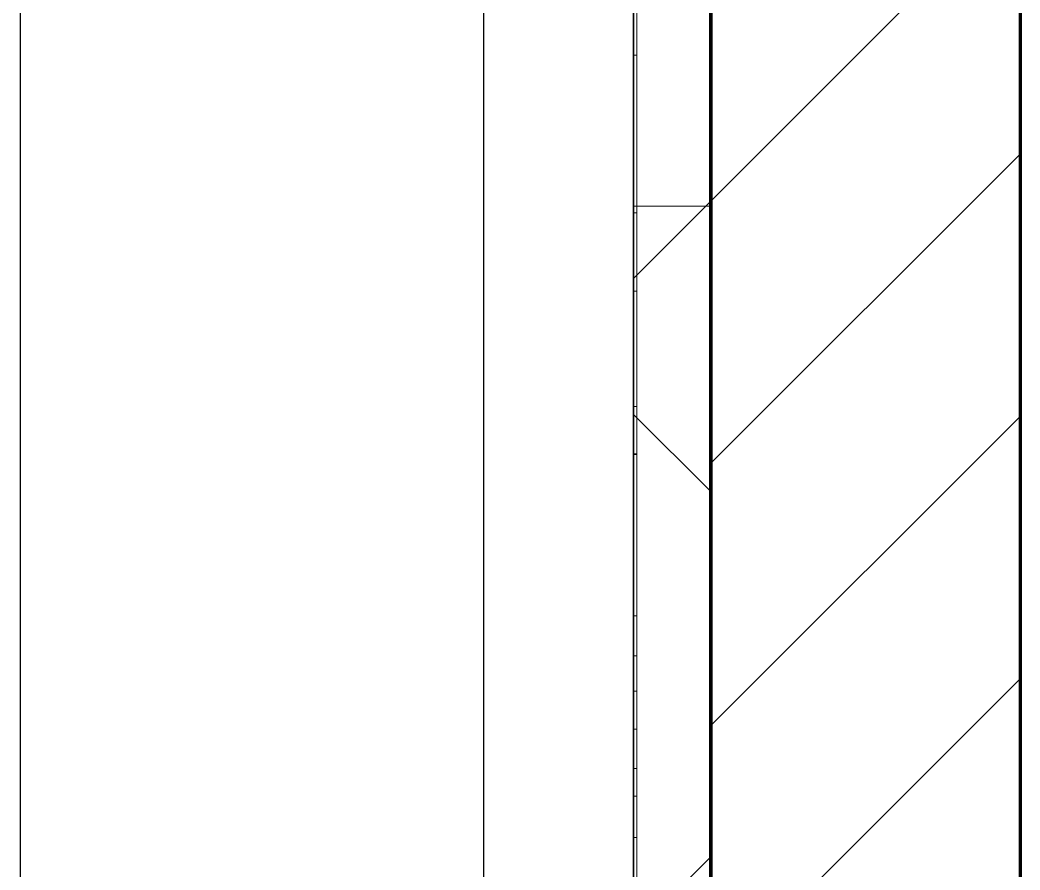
# Model space of a CAD drawing. Header units: millimetres. Extents: x -920231 to -841213, y -17301 to 22361.
# Drawn here: x -851214 to -850567, y 722 to 1272 of the extents above; entities that cross this region are included whole.
import ezdxf
from ezdxf.xclip import XClip

# ---------------------------------------------------------------- set-up
doc = ezdxf.new("R2010")
doc.units = ezdxf.units.MM
doc.header["$XCLIPFRAME"] = 0
doc.layers.add('000 - WIPEOUT', color=250, linetype='Continuous')
doc.layers.add('A11_ALU.SOLID SHEET', color=2, linetype='Continuous')
for name, color, linetype, lineweight in [('A-GLAZ-CURT', 2, 'Continuous', 9), ('A-WALL', 5, 'Continuous', 35), ('A-WALL-FNSH', 2, 'Continuous', 35), ('A-WALL-PATT', 1, 'Continuous', 35)]:
    doc.layers.add(name, color=color, linetype=linetype, lineweight=lineweight)

# ---------------------------------------------------------------- blocks, each defined once
blk = doc.blocks.new('PPLS-PP19_Custom Tile Pattern - Custom Tile Pattern-V72-4230-01 ENLARGED MULTI-PURPOSE LEVEL - REFLECTED CEILING PLAN - SHEET 1')
at = {"layer": 'A-GLAZ-CURT'}
for p, q in [((-108.4, 0), (-81.66, 0)), ((-108.4, -2), (-108.4, 0)), ((-81.66, 0), (-81.66, -2)), ((-63.81, 0), (-38.36, 0)), ((-63.81, -2), (-63.81, 0)), ((-38.36, 0), (-38.36, -2)), ((-13.88, 0), (9.01, 0)), ((-13.88, -2), (-13.88, 0)), ((9.01, 0), (9.01, -2)), ((34.85, 0), (139.22, 0)), ((34.85, -2), (34.85, 0)), ((139.22, 0), (139.22, -2)), ((139.77, 0), (139.77, -2)), ((170.29, 0), (245.04, 0)), ((170.29, -2), (170.29, 0)), ((195.99, 0), (213.31, 0)), ((213.31, 0), (195.99, 0)), ((230.06, 0), (300, 0)), ((245.04, 0), (245.04, -2)), ((295.8, 0), (300, 0)), ((295.8, -2), (295.8, 0)), ((300, 0), (300, -2)), ((-300, -2), (300, -2)), ((-81.66, -2), (-108.4, -2)), ((-38.36, -2), (-63.81, -2)), ((9.01, -2), (-13.88, -2)), ((139.22, -2), (34.85, -2)), ((245.04, -2), (170.29, -2)), ((300, -2), (295.8, -2)), ((300, -2), (300, -50)), ((300, -50), (-300, -50))]:
    blk.add_line(p, q, dxfattribs=at)
for points, knots in [([(-223.63, 0), (-219.39, 0), (-206.17, 0), (-188.58, 0), (-169.02, 0), (-152.12, 0), (-136.84, 0), (-127.33, 0), (-124.19, 0), (-123.43, 0), (-123.28, 0)], [-5463.295695, -5463.295695, -5463.295695, -5463.295695, -5161.076232, -4739.070012, -4465.409639, -4149.119819, -3839.893365, -3647.167523, -3488.92562, -3439.852845, -3439.852845, -3439.852845, -3439.852845]), ([(-108.4, 0), (-116.54, 0), (-136.16, 0), (-158.67, 0), (-171.89, 0)], [-17961.803277, -17961.803277, -17961.803277, -17961.803277, -17136.203329, -16133.817777, -16133.817777, -16133.817777, -16133.817777]), ([(-118.78, 0), (-121.86, 0), (-126.28, 0), (-136.96, 0), (-147.46, 0), (-150.03, 0), (-150.57, 0)], [-5938.474035, -5938.474035, -5938.474035, -5938.474035, -5700.061948, -5508.838257, -5298.784692, -5196.16478, -5196.16478, -5196.16478, -5196.16478]), ([(-150.34, 0), (-150.07, 0), (-147.75, 0), (-142.6, 0), (-127.26, 0), (-107.3, 0), (-90.42, 0), (-75.26, 0), (-68.41, 0), (-65.12, 0), (-63.63, 0)], [-4948.728362, -4948.728362, -4948.728362, -4948.728362, -4883.323924, -4440.880425, -4054.690705, -3793.097032, -3402.597032, -3144.956779, -3050.982048, -2969.237017, -2969.237017, -2969.237017, -2969.237017]), ([(-26.75, 0), (-27.82, 0), (-36.18, 0), (-53.55, 0), (-78.2, 0), (-110.94, 0), (-130.52, 0), (-147.74, 0), (-149.07, 0)], [-8718.362214, -8718.362214, -8718.362214, -8718.362214, -8532.293389, -8073.216054, -7508.296369, -7004.680444, -6449.282163, -6277.220794, -6277.220794, -6277.220794, -6277.220794]), ([(-148.23, 0), (-146.94, 0), (-140.15, 0), (-137.28, 0), (-133.93, 0), (-128.78, 0), (-126.5, 0)], [-6162.058746, -6162.058746, -6162.058746, -6162.058746, -6017.569127, -5560.701257, -5364.112219, -5231.017328, -5231.017328, -5231.017328, -5231.017328]), ([(-89.75, 0), (-93.82, 0), (-105.51, 0), (-122.65, 0), (-139.03, 0), (-146.11, 0), (-146.95, 0)], [-1611.312725, -1611.312725, -1611.312725, -1611.312725, -1374.161226, -945.742622, -741.901385, -489.130243, -489.130243, -489.130243, -489.130243]), ([(-146.69, 0), (-146.59, 0), (-145.49, 0), (-135.69, 0), (-128.29, 0), (-125.15, 0)], [-420.34245, -420.34245, -420.34245, -420.34245, -406.956646, -290.263673, 0, 0, 0, 0]), ([(-134.24, 0), (-133.42, 0), (-130.43, 0), (-117.33, 0), (-95.54, 0), (-84.96, 0), (-81.66, 0)], [-7671.276312, -7671.276312, -7671.276312, -7671.276312, -7293.749979, -6839.55839, -6236.997189, -5931.848349, -5931.848349, -5931.848349, -5931.848349]), ([(-127.41, 0), (-131.63, 0), (-133.13, 0), (-134.06, 0), (-134.11, 0)], [-8540.990293, -8540.990293, -8540.990293, -8540.990293, -8266.114998, -8251.085632, -8251.085632, -8251.085632, -8251.085632]), ([(-120.13, 0), (-120.14, 0), (-120.24, 0), (-121.3, 0), (-129.25, 0), (-133.82, 0)], [-2933.992132, -2933.992132, -2933.992132, -2933.992132, -2920.575025, -2840.280255, -2731.647847, -2731.647847, -2731.647847, -2731.647847]), ([(-113.44, 0), (-113.46, 0), (-114.06, 0), (-119.73, 0), (-125.43, 0), (-127.03, 0), (-127.41, 0)], [-323.250712, -323.250712, -323.250712, -323.250712, -282.672656, -98.539552, -24.539552, 0, 0, 0, 0]), ([(-126.5, 0), (-122.44, 0), (-108.71, 0), (-86.68, 0), (-63.44, 0), (-54.4, 0), (-48.53, 0), (-30.79, 0), (-18.03, 0), (8.61, 0), (15.02, 0), (22.91, 0), (31, 0), (39.04, 0), (51.19, 0), (58.74, 0), (61.34, 0), (61.45, 0)], [-5231.017328, -5231.017328, -5231.017328, -5231.017328, -4994.692869, -4542.524482, -4008.285538, -3689.699207, -3546.54457, -3315.260113, -2864.387349, -2439.246196, -2084.094819, -1956.422387, -1818.904206, -1645.594513, -1443.202566, -1228.752106, -1120.932285, -1120.932285, -1120.932285, -1120.932285]), ([(-125.15, 0), (-124.93, 0), (-121.96, 0), (-113.01, 0), (-98.9, 0), (-85.29, 0), (-71.67, 0), (-65.93, 0), (-65.07, 0)], [-3362.7396, -3362.7396, -3362.7396, -3362.7396, -3342.215224, -3074.362186, -2902.289527, -2605.247022, -2322.099534, -2241.8264, -2241.8264, -2241.8264, -2241.8264]), ([(-122.08, 0), (-122.01, 0), (-121.69, 0), (-121.2, 0), (-120.88, 0)], [-3136.336417, -3136.336417, -3136.336417, -3136.336417, -3110.304437, -3035.164275, -3035.164275, -3035.164275, -3035.164275]), ([(-36.33, 0), (-36.43, 0), (-37.27, 0), (-45.02, 0), (-46.13, 0), (-60.59, 0), (-81.23, 0), (-99.51, 0), (-114.02, 0), (-117.28, 0), (-118.78, 0)], [-1855.773136, -1855.773136, -1855.773136, -1855.773136, -1810.870157, -1672.078046, -1405.135169, -1060.00838, -740.068933, -229.489605, -116.330425, 0, 0, 0, 0]), ([(-117.69, 0), (-117.06, 0), (-114.75, 0), (-113.43, 0), (-113.43, 0)], [-808.126779, -808.126779, -808.126779, -808.126779, -394.672656, -330.797262, -330.797262, -330.797262, -330.797262]), ([(-63.81, 0), (-70.01, 0), (-86.35, 0), (-107.8, 0), (-116.79, 0), (-117.66, 0)], [-2747.631049, -2747.631049, -2747.631049, -2747.631049, -2193.204658, -1433.981041, -969.752135, -969.752135, -969.752135, -969.752135]), ([(-115.82, 0), (-114.96, 0), (-110.41, 0), (-99.64, 0), (-92.02, 0), (-90.05, 0)], [-5724.064692, -5724.064692, -5724.064692, -5724.064692, -5430.283136, -5103.229623, -4993.333029, -4993.333029, -4993.333029, -4993.333029]), ([(-6.18, 0), (-6.85, 0), (-14.63, 0), (-25.64, 0), (-40, 0), (-56.24, 0), (-75.59, 0), (-94, 0), (-112.01, 0), (-114.94, 0), (-115.63, 0)], [-2554.830282, -2554.830282, -2554.830282, -2554.830282, -2518.50168, -2125.455881, -1792.521578, -1466.981642, -1208.454564, -789.402658, -501.969187, -243.577221, -243.577221, -243.577221, -243.577221]), ([(-89.24, 0), (-86.01, 0), (-68.95, 0), (-42.53, 0), (-17.63, 0), (-8.1, 0), (-7.09, 0)], [-4978.203918, -4978.203918, -4978.203918, -4978.203918, -4799.173296, -4065.652676, -3589.737505, -3531.869704, -3531.869704, -3531.869704, -3531.869704]), ([(-63.96, 0), (-64.13, 0), (-72.5, 0), (-80.63, 0), (-86.16, 0)], [-2171.769325, -2171.769325, -2171.769325, -2171.769325, -2007.031671, -1681.3698, -1681.3698, -1681.3698, -1681.3698]), ([(-29.03, 0), (-33.97, 0), (-43.74, 0), (-56.37, 0), (-71.66, 0), (-77.83, 0), (-82.66, 0), (-83.28, 0), (-83.28, 0)], [-2680.714891, -2680.714891, -2680.714891, -2680.714891, -2413.671296, -2161.752162, -2006.592567, -1646.621388, -1424.436217, -1393.971743, -1393.971743, -1393.971743, -1393.971743]), ([(-83.28, 0), (-83.28, 0), (-82.91, 0), (-76.14, 0), (-62.97, 0), (-48.14, 0), (-36.49, 0), (-33.57, 0), (-29.94, 0), (-28.57, 0)], [-1393.4169, -1393.4169, -1393.4169, -1393.4169, -1353.722004, -1274.333717, -1073.56893, -651.549973, -296.515819, -83.513472, 0, 0, 0, 0]), ([(-6.18, 0), (-7.88, 0), (-23.93, 0), (-47.42, 0), (-65.35, 0), (-66.28, 0), (-66.31, 0)], [-3835.76482, -3835.76482, -3835.76482, -3835.76482, -3745.412743, -2981.410125, -2542.574734, -2526.906796, -2526.906796, -2526.906796, -2526.906796]), ([(-65.47, 0), (-65.27, 0), (-62.78, 0), (-55.26, 0), (-43.47, 0), (-38.36, 0)], [-2362.748727, -2362.748727, -2362.748727, -2362.748727, -2315.303971, -1809.437387, -1213.642243, -1213.642243, -1213.642243, -1213.642243]), ([(-63.63, 0), (-61.49, 0), (-57.39, 0), (-54.49, 0), (-45.2, 0), (-40.79, 0), (-40.46, 0), (-40.44, 0)], [-2969.237017, -2969.237017, -2969.237017, -2969.237017, -2851.217951, -2734.127174, -2474.780881, -2410.990208, -2350.645972, -2350.645972, -2350.645972, -2350.645972]), ([(-51.83, 0), (-51.83, 0), (-51.78, 0), (-47.4, 0), (-46.01, 0), (-40.22, 0), (-36.78, 0)], [-632.814994, -632.814994, -632.814994, -632.814994, -627.965721, -508.377888, -260.442412, 0, 0, 0, 0]), ([(-6.76, 0), (-11.8, 0), (-21.68, 0), (-32.81, 0), (-44.85, 0), (-51.43, 0), (-51.79, 0)], [-1547.786114, -1547.786114, -1547.786114, -1547.786114, -1290.787923, -1039.307308, -819.71621, -644.910881, -644.910881, -644.910881, -644.910881]), ([(-36.78, 0), (-32.43, 0), (-22.47, 0), (-11.64, 0), (-6.18, 0)], [-6191.144455, -6191.144455, -6191.144455, -6191.144455, -5862.463379, -5549.928626, -5549.928626, -5549.928626, -5549.928626]), ([(-36.29, 0), (-36.29, 0), (-34.66, 0), (-28.88, 0), (-26.95, 0), (-26.54, 0)], [-9150.272121, -9150.272121, -9150.272121, -9150.272121, -9057.163041, -8919.836787, -8834.607043, -8834.607043, -8834.607043, -8834.607043]), ([(30.82, 0), (29.27, 0), (20.14, 0), (3.54, 0), (-16.58, 0), (-34.76, 0), (-36.04, 0)], [-10462.034656, -10462.034656, -10462.034656, -10462.034656, -10363.088938, -9884.23066, -9424.652049, -9182.880979, -9182.880979, -9182.880979, -9182.880979]), ([(-33.34, 0), (-33.34, 0), (-32.93, 0), (-31.16, 0), (-30.52, 0)], [-2415.024266, -2415.024266, -2415.024266, -2415.024266, -2357.633367, -2323.618664, -2323.618664, -2323.618664, -2323.618664]), ([(-7.08, 0), (-10.92, 0), (-20.29, 0), (-30.57, 0), (-31.82, 0), (-32, 0)], [-3194.975664, -3194.975664, -3194.975664, -3194.975664, -2994.501669, -2698.150104, -2614.070998, -2614.070998, -2614.070998, -2614.070998]), ([(-30.61, 0), (-29.53, 0), (-23.35, 0), (-15.75, 0), (-15.19, 0)], [-54150.414002, -54150.414002, -54150.414002, -54150.414002, -53749.15266, -53717.791567, -53717.791567, -53717.791567, -53717.791567]), ([(-13.88, 0), (-15.14, 0), (-18.44, 0), (-26.26, 0), (-29.97, 0), (-30.54, 0)], [-55123.81448, -55123.81448, -55123.81448, -55123.81448, -54789.006179, -54461.685999, -54258.56961, -54258.56961, -54258.56961, -54258.56961]), ([(-30.52, 0), (-27.11, 0), (-17.83, 0), (5.99, 0), (22.06, 0), (37.44, 0), (45.92, 0), (57.76, 0), (64.47, 0), (72.74, 0), (75.22, 0), (76.03, 0), (76.21, 0)], [-2323.618664, -2323.618664, -2323.618664, -2323.618664, -2142.497158, -1716.209403, -1206.526904, -1089.329421, -901.315459, -753.071572, -495.328968, -421.953223, -334.951786, -290.452333, -290.452333, -290.452333, -290.452333]), ([(8.33, 0), (8.19, 0), (7.18, 0), (0.32, 0), (-13.89, 0), (-24.92, 0), (-29.03, 0)], [-3574.286521, -3574.286521, -3574.286521, -3574.286521, -3526.962355, -3285.499107, -2903.012179, -2680.714891, -2680.714891, -2680.714891, -2680.714891]), ([(-28.57, 0), (-26.93, 0), (-20.29, 0), (-14.19, 0), (-8.7, 0), (-7.07, 0)], [-5361.429781, -5361.429781, -5361.429781, -5361.429781, -5261.36855, -5050.479954, -4964.286834, -4964.286834, -4964.286834, -4964.286834]), ([(-15.19, 0), (-13.07, 0), (5.47, 0), (25.05, 0), (35.27, 0)], [-461.142613, -461.142613, -461.142613, -461.142613, -429.606584, -397.179196, -397.179196, -397.179196, -397.179196]), ([(-6.19, 0), (-3.07, 0), (3.94, 0), (13.15, 0), (21.24, 0), (24.62, 0), (24.72, 0), (24.72, 0)], [-4948.85532, -4948.85532, -4948.85532, -4948.85532, -4785.90057, -4596.498881, -4445.288762, -4384.376941, -4376.041937, -4376.041937, -4376.041937, -4376.041937]), ([(35.35, 0), (32.14, 0), (22.1, 0), (6.97, 0), (-3.83, 0), (-6.18, 0)], [-3966.67121, -3966.67121, -3966.67121, -3966.67121, -3766.694881, -3333.063701, -3210.580849, -3210.580849, -3210.580849, -3210.580849]), ([(35.35, 0), (35.24, 0), (31.25, 0), (24.07, 0), (12.82, 0), (2.24, 0), (-5, 0), (-6.17, 0)], [-2319.265425, -2319.265425, -2319.265425, -2319.265425, -2313.748533, -2106.613311, -1925.670641, -1617.263037, -1557.654555, -1557.654555, -1557.654555, -1557.654555]), ([(-6.14, 0), (-2.17, 0), (4.98, 0), (9.64, 0), (10.14, 0), (10.18, 0)], [-3513.679859, -3513.679859, -3513.679859, -3513.679859, -3285.047089, -3066.359526, -3044.715262, -3044.715262, -3044.715262, -3044.715262]), ([(9.32, 0), (9.08, 0), (7.65, 0), (3.06, 0), (-3.05, 0), (-6.03, 0)], [-2922.926651, -2922.926651, -2922.926651, -2922.926651, -2882.788014, -2720.818881, -2557.56082, -2557.56082, -2557.56082, -2557.56082]), ([(-5.98, 0), (-2.39, 0), (15.01, 0), (43.36, 0), (70.92, 0), (82.12, 0), (83.66, 0)], [-5546.233574, -5546.233574, -5546.233574, -5546.233574, -5340.621928, -4573.028122, -4094.177415, -3869.465285, -3869.465285, -3869.465285, -3869.465285]), ([(31.18, 0), (25.97, 0), (13.75, 0), (1.27, 0), (-5.93, 0)], [-4496.803627, -4496.803627, -4496.803627, -4496.803627, -4222.080604, -3840.17135, -3840.17135, -3840.17135, -3840.17135]), ([(35.34, 0), (28.97, 0), (18.41, 0), (11.55, 0), (9.01, 0)], [-306.736247, -306.736247, -306.736247, -306.736247, -285.83788, -269.307637, -269.307637, -269.307637, -269.307637]), ([(24.69, 0), (24.54, 0), (20.99, 0), (15.48, 0), (10.8, 0), (9.63, 0)], [-4368.572414, -4368.572414, -4368.572414, -4368.572414, -4306.476363, -4080.000647, -3772.857994, -3772.857994, -3772.857994, -3772.857994]), ([(18.16, 0), (19.15, 0), (24.25, 0), (25.66, 0), (26.12, 0)], [-5700.113719, -5700.113719, -5700.113719, -5700.113719, -5554.232259, -5302.431367, -5302.431367, -5302.431367, -5302.431367]), ([(114.39, 0), (114.2, 0), (112.08, 0), (105.42, 0), (92.38, 0), (85.59, 0), (74.4, 0), (62.26, 0), (51.85, 0), (43.81, 0), (29.53, 0), (20.67, 0), (18.85, 0), (18.16, 0)], [-8148.58938, -8148.58938, -8148.58938, -8148.58938, -8105.191388, -7723.759874, -7531.75727, -7135.649961, -6924.452779, -6738.82075, -6548.303034, -6314.283804, -6135.05769, -5972.647715, -5832.674503, -5832.674503, -5832.674503, -5832.674503]), ([(27.44, 0), (27.9, 0), (29.54, 0), (38.07, 0), (53.39, 0), (71.67, 0), (84.83, 0), (86.01, 0), (92.51, 0), (94.33, 0)], [-5037.309798, -5037.309798, -5037.309798, -5037.309798, -4887.603822, -4705.298446, -4353.683244, -3960.84581, -3759.045785, -3336.541051, -2783.776468, -2783.776468, -2783.776468, -2783.776468]), ([(53.18, 0), (53.06, 0), (52.22, 0), (44.99, 0), (36.46, 0), (30.82, 0)], [-622.740158, -622.740158, -622.740158, -622.740158, -566.066452, -360.610861, 0, 0, 0, 0]), ([(136.44, 0), (121.66, 0), (86.93, 0), (51.16, 0), (31.18, 0)], [-106.750556, -106.750556, -106.750556, -106.750556, -59.610984, 0, 0, 0, 0]), ([(35.32, 0), (38.74, 0), (49.32, 0), (71.92, 0), (100.57, 0), (116.36, 0), (128.82, 0), (129.02, 0), (129.02, 0)], [-132.897512, -132.897512, -132.897512, -132.897512, -118.513713, -97.899267, -63.759246, -39.050993, -35.895543, -35.445596, -35.445596, -35.445596, -35.445596]), ([(35.35, 0), (37.51, 0), (51.01, 0), (65.03, 0), (76.75, 0)], [-397.095223, -397.095223, -397.095223, -397.095223, -390.253598, -354.536918, -354.536918, -354.536918, -354.536918]), ([(76.63, 0), (74.8, 0), (67.65, 0), (53.66, 0), (41.36, 0), (35.48, 0)], [-3095.572228, -3095.572228, -3095.572228, -3095.572228, -2950.589685, -2634.532728, -2321.679171, -2321.679171, -2321.679171, -2321.679171]), ([(70.61, 0), (66.16, 0), (55.8, 0), (43.34, 0), (37.56, 0), (35.49, 0)], [-4647.237329, -4647.237329, -4647.237329, -4647.237329, -4326.416877, -4098.545751, -3969.515219, -3969.515219, -3969.515219, -3969.515219]), ([(76.29, 0), (73.88, 0), (66.87, 0), (57.82, 0), (46.51, 0), (41.18, 0), (36.02, 0), (35.54, 0), (35.54, 0)], [-366.257734, -366.257734, -366.257734, -366.257734, -357.622665, -341.267687, -334.000314, -326.15566, -319.318397, -317.489778, -317.489778, -317.489778, -317.489778]), ([(103.09, 0), (101.08, 0), (86.31, 0), (63.34, 0), (42.89, 0), (35.87, 0), (35.77, 0)], [-375.435014, -375.435014, -375.435014, -375.435014, -369.147452, -330.153101, -307.516438, -307.210272, -307.210272, -307.210272, -307.210272]), ([(36.29, 0), (37.77, 0), (48.82, 0), (64.79, 0), (95.91, 0), (124.45, 0), (132.42, 0), (134.6, 0)], [-314.598523, -314.598523, -314.598523, -314.598523, -305.899624, -287.17622, -249.500363, -194.761443, -152.241002, -152.241002, -152.241002, -152.241002]), ([(61.47, 0), (61.47, 0), (61.21, 0), (54.61, 0), (53.71, 0), (53.56, 0)], [-1113.311073, -1113.311073, -1113.311073, -1113.311073, -1096.402191, -891.204116, -747.28819, -747.28819, -747.28819, -747.28819]), ([(76.22, 0), (75.58, 0), (73.64, 0), (71.05, 0), (70.61, 0)], [-193.634889, -193.634889, -193.634889, -193.634889, -31.537676, 0, 0, 0, 0]), ([(76.87, 0), (79.53, 0), (100.19, 0), (120.63, 0), (138.28, 0), (138.53, 0)], [-354.413409, -354.413409, -354.413409, -354.413409, -346.313304, -291.370682, -290.5735, -290.5735, -290.5735, -290.5735]), ([(168.37, 0), (167.68, 0), (162.47, 0), (147.02, 0), (111.78, 0), (86.63, 0), (76.88, 0)], [-543.375029, -543.375029, -543.375029, -543.375029, -530.793311, -458.593899, -401.860199, -366.951912, -366.951912, -366.951912, -366.951912]), ([(94.4, 0), (94.4, 0), (94.64, 0), (99.11, 0), (108.97, 0), (120.79, 0), (139.94, 0), (163.31, 0), (185.23, 0), (193.62, 0), (194.69, 0), (194.79, 0)], [-2348.345796, -2348.345796, -2348.345796, -2348.345796, -2310.419338, -2233.599744, -2052.234781, -1843.028543, -1530.39897, -1095.004608, -529.74427, -295.064701, -265.121568, -265.121568, -265.121568, -265.121568]), ([(129.02, 0), (129, 0), (124.41, 0), (122.35, 0), (114.96, 0), (108.04, 0), (103.09, 0)], [-35.354907, -35.354907, -35.354907, -35.354907, -31.430235, -22.807238, -15.488593, 0, 0, 0, 0]), ([(157.9, 0), (156.77, 0), (151.67, 0), (143.29, 0), (134.04, 0), (126.24, 0), (118.6, 0), (114.23, 0), (111.98, 0), (105.66, 0), (105.23, 0), (105.23, 0)], [-10292.955006, -10292.955006, -10292.955006, -10292.955006, -10098.273015, -9847.788484, -9677.714971, -9567.007022, -9453.21225, -9220.200448, -9012.77275, -8966.157302, -8929.495943, -8929.495943, -8929.495943, -8929.495943]), ([(105.26, 0), (105.52, 0), (111.01, 0), (112.65, 0), (113.59, 0)], [-8920.561005, -8920.561005, -8920.561005, -8920.561005, -8814.835624, -8577.462505, -8577.462505, -8577.462505, -8577.462505]), ([(193.8, 0), (193.33, 0), (190.11, 0), (183.13, 0), (171, 0), (161.95, 0), (161.28, 0), (158.35, 0), (157.85, 0), (157.77, 0)], [-11665.349007, -11665.349007, -11665.349007, -11665.349007, -11565.880756, -11105.624034, -10839.086983, -10768.332124, -10666.779182, -10580.760289, -10550.278881, -10550.278881, -10550.278881, -10550.278881]), ([(300, 0), (286.53, 0), (254.22, 0), (207.11, 0), (177.41, 0), (159.34, 0), (158.33, 0), (158.3, 0)], [-285.253232, -285.253232, -285.253232, -285.253232, -244.693688, -187.987675, -143.776725, -129.632772, -123.352749, -123.352749, -123.352749, -123.352749]), ([(159.07, 0), (159.13, 0), (160.84, 0), (165.21, 0), (174.15, 0), (185.98, 0), (208.82, 0), (219.42, 0), (230.06, 0)], [-115.643202, -115.643202, -115.643202, -115.643202, -114.681583, -87.660824, -65.295536, -41.623857, -24.459831, 0, 0, 0, 0]), ([(215.22, 0), (214.62, 0), (210.55, 0), (203.98, 0), (187.54, 0), (175.3, 0), (169.49, 0)], [-203.825446, -203.825446, -203.825446, -203.825446, -198.527383, -184.406837, -162.427601, -142.916156, -142.916156, -142.916156, -142.916156]), ([(170.29, 0), (170.39, 0), (171.48, 0), (172.17, 0), (172.45, 0)], [-59.471458, -59.471458, -59.471458, -59.471458, -56.742688, -29.735729, -29.735729, -29.735729, -29.735729]), ([(172.07, 0), (177.66, 0), (187.87, 0), (201.08, 0), (207.47, 0), (213.96, 0), (215.11, 0)], [-255.364076, -255.364076, -255.364076, -255.364076, -237.955587, -223.92608, -215.862851, -208.75215, -208.75215, -208.75215, -208.75215]), ([(242.51, 0), (236.58, 0), (226.51, 0), (220, 0), (219.04, 0)], [-11508.862313, -11508.862313, -11508.862313, -11508.862313, -11162.864862, -10859.773777, -10859.773777, -10859.773777, -10859.773777]), ([(219.84, 0), (220.8, 0), (226.85, 0), (237.23, 0), (242.4, 0)], [-10674.31991, -10674.31991, -10674.31991, -10674.31991, -10511.382485, -10025.231374, -10025.231374, -10025.231374, -10025.231374]), ([(300, 0), (288.22, 0), (268.81, 0), (249.63, 0), (242.96, 0)], [-12528.858583, -12528.858583, -12528.858583, -12528.858583, -11905.454923, -11517.630618, -11517.630618, -11517.630618, -11517.630618]), ([(284.78, 0), (284.83, 0), (285.23, 0), (287.47, 0), (293.59, 0), (297.76, 0), (300, 0)], [-4096.535135, -4096.535135, -4096.535135, -4096.535135, -4053.389046, -3959.664717, -3862.421465, -3746.95702, -3746.95702, -3746.95702, -3746.95702]), ([(295.8, 0), (294.18, 0), (290.94, 0), (286.68, 0), (285.79, 0)], [-4679.165325, -4679.165325, -4679.165325, -4679.165325, -4358.271401, -4213.061173, -4213.061173, -4213.061173, -4213.061173])]:
    blk.add_open_spline(points, degree=3, knots=knots, dxfattribs=at)
for points in [[(-86.16, 0), (-87.18, 0), (-88.2, 0), (-89.22, 0)], [(-39.84, 0), (-39.08, 0), (-38.11, 0), (-37.36, 0)], [(80.35, 0), (79.62, 0), (78.43, 0), (76.95, 0)], [(84.06, 0), (83.48, 0), (82.41, 0), (81.72, 0)], [(195.11, 0), (194.91, 0), (194.44, 0), (193.8, 0)], [(243.03, 0), (243.77, 0), (244.44, 0), (245.04, 0)]]:
    blk.add_open_spline(points, degree=3, dxfattribs=at)
blk = doc.blocks.new('PPLS-PP19_Custom Tile Pattern - Custom Tile Pattern-V73-4230-01 ENLARGED MULTI-PURPOSE LEVEL - REFLECTED CEILING PLAN - SHEET 1')
at = {"layer": 'A-GLAZ-CURT'}
for p, q in [((-300, 0), (-202.31, 0)), ((-300, -2), (-300, 0)), ((-293.07, 0), (-275.75, 0)), ((-275.75, 0), (-293.07, 0)), ((-222.32, 0), (-205, 0)), ((-205, 0), (-222.32, 0)), ((-202.31, 0), (-202.31, -2)), ((-300, -2), (300, -2)), ((-300, -50), (-300, -2)), ((-202.31, -2), (-300, -2)), ((300, -50), (-300, -50))]:
    blk.add_line(p, q, dxfattribs=at)
at = {"layer": 'A-GLAZ-CURT', "flags": 128}
for points in [[(-300, 0), (-291.7, 0), (-283.58, 0), (-275.62, 0), (-267.8, 0), (-260.12, 0), (-252.56, 0), (-245.12, 0), (-237.77, 0), (-230.5, 0), (-223.32, 0), (-216.2, 0), (-209.18, 0), (-202.31, 0)], [(-174.21, 0), (-178.96, 0), (-183.97, 0), (-189.27, 0), (-194.85, 0), (-200.68, 0), (-206.74, 0), (-213.02, 0), (-219.49, 0), (-226.14, 0), (-232.95, 0), (-239.91, 0), (-247.01, 0), (-254.25, 0), (-261.61, 0), (-269.09, 0), (-276.68, 0), (-284.36, 0), (-292.14, 0), (-300, 0)]]:
    blk.add_lwpolyline(points, dxfattribs=at)
at = {"layer": 'A-GLAZ-CURT'}
for points, knots in [([(-300, 0), (-284.65, 0), (-236.57, 0), (-184.21, 0), (-151.15, 0), (-140.66, 0)], [-5323.127839, -5323.127839, -5323.127839, -5323.127839, -4502.809032, -2700.551212, -1671.606487, -1671.606487, -1671.606487, -1671.606487]), ([(-273.97, 0), (-277.16, 0), (-285.65, 0), (-294.48, 0), (-300, 0)], [-13908.030264, -13908.030264, -13908.030264, -13908.030264, -13729.592194, -13439.944408, -13439.944408, -13439.944408, -13439.944408]), ([(-191.53, 0), (-198.84, 0), (-223.94, 0), (-251.7, 0), (-273.28, 0)], [-15652.768961, -15652.768961, -15652.768961, -15652.768961, -15131.813646, -13920.993224, -13920.993224, -13920.993224, -13920.993224]), ([(-137.88, 0), (-140.56, 0), (-147.66, 0), (-147.69, 0), (-158.72, 0), (-174.02, 0), (-185.59, 0), (-209.77, 0), (-232.01, 0), (-255.22, 0), (-262.59, 0), (-264.9, 0), (-265.4, 0)], [-3187.727384, -3187.727384, -3187.727384, -3187.727384, -2919.378265, -2477.344047, -2237.412286, -2029.680487, -1755.085331, -1400.429864, -858.079193, -543.655514, -208.940337, 0, 0, 0, 0]), ([(-258.6, 0), (-257.91, 0), (-254.26, 0), (-241.25, 0), (-225.99, 0), (-213.1, 0), (-202.23, 0), (-195.53, 0), (-191.86, 0)], [-5722.54675, -5722.54675, -5722.54675, -5722.54675, -5657.471696, -5413.335975, -5017.494783, -4832.723979, -4666.091899, -4455.137067, -4455.137067, -4455.137067, -4455.137067]), ([(-133.82, 0), (-135.51, 0), (-137.8, 0), (-149.31, 0), (-162.01, 0), (-177.91, 0), (-199.46, 0), (-216.65, 0), (-231.26, 0), (-233.46, 0), (-234, 0)], [-2731.647847, -2731.647847, -2731.647847, -2731.647847, -2418.507304, -2308.929706, -2113.765672, -1763.376603, -1422.553702, -978.033455, -846.069444, -682.911962, -682.911962, -682.911962, -682.911962]), ([(-233.49, 0), (-233.44, 0), (-232.38, 0), (-230.74, 0), (-225.3, 0), (-223.63, 0)], [-455.274641, -455.274641, -455.274641, -455.274641, -440.605512, -119.536984, 0, 0, 0, 0]), ([(-223.63, 0), (-219.39, 0), (-208.31, 0), (-197.55, 0), (-192, 0)], [-5463.295695, -5463.295695, -5463.295695, -5463.295695, -5161.076232, -4856.26284, -4856.26284, -4856.26284, -4856.26284]), ([(-190.94, 0), (-189.15, 0), (-182.31, 0), (-169.02, 0), (-152.12, 0), (-136.84, 0), (-127.33, 0), (-124.19, 0), (-123.43, 0), (-123.28, 0)], [-4836.863209, -4836.863209, -4836.863209, -4836.863209, -4739.070012, -4465.409639, -4149.119819, -3839.893365, -3647.167523, -3488.92562, -3439.852845, -3439.852845, -3439.852845, -3439.852845]), ([(-108.4, 0), (-116.54, 0), (-141.17, 0), (-170.35, 0), (-190.93, 0)], [-17961.803277, -17961.803277, -17961.803277, -17961.803277, -17136.203329, -15667.136779, -15667.136779, -15667.136779, -15667.136779]), ([(-189.86, 0), (-188.71, 0), (-181.56, 0), (-171.77, 0), (-158.7, 0), (-157.22, 0)], [-4416.730713, -4416.730713, -4416.730713, -4416.730713, -4349.945572, -4000.813434, -3840.635403, -3840.635403, -3840.635403, -3840.635403])]:
    blk.add_open_spline(points, degree=3, knots=knots, dxfattribs=at)
blk = doc.blocks.new('*U1938')
at = {"color": 3}
blk.add_wipeout([(-875, -10050), (875, -10050), (875, -10350), (-875, -10350)], dxfattribs=at).dxf.layer = '000 - WIPEOUT'
at = {"layer": 'A11_ALU.SOLID SHEET', "color": 0, "linetype": 'ByBlock'}
blk.add_lwpolyline([(-875, -10350), (875, -10350), (875, -10050), (-875, -10050)], close=True, dxfattribs=at)
blk = doc.blocks.new('*U1969')
at = {"layer": 'A11_ALU.SOLID SHEET', "linetype": 'ByBlock', "rotation": 90}
blk.add_blockref('*U1938', (-116582, -2669.5), dxfattribs=at)

msp = doc.modelspace()

# ---------------------------------------------------------------- block references
ref = msp.add_blockref('*U1969', (-744682.37, 3579.02))
XClip(ref).set_block_clipping_path([(-170955.001718735, -20880.0077451951), (-101425.4223389953, 14393.0014498747)])

# ---------------------------------------------------------------- next in the draw order: hatches: boundary and pattern name
at = {"layer": 'A-WALL-PATT', "lineweight": 9}
h = msp.add_hatch(dxfattribs=at)
h.set_pattern_fill('FP_3', color=256, style=0, pattern_type=2)
h.set_pattern_definition([(45, (0, 0), (-212.13203, 212.13203), []), (135, (0, 0), (-212.13203, -212.13203), [])])
h.paths.add_polyline_path([(-850767.37, -3125.94), (-850767.37, 4079.02), (-850817.37, 4079.02), (-850817.37, -3125.94)])
h = msp.add_hatch(dxfattribs=at)
h.set_pattern_fill('FP_2', color=256, style=0, pattern_type=2)
h.set_pattern_definition([(45, (0, 0), (-84.852814, 84.852814), [])])
h.paths.add_polyline_path([(-850567.37, -3175.94), (-850567.37, 4079.02), (-850767.37, 4079.02), (-850767.37, -3175.94)])

# ---------------------------------------------------------------- next in the draw order: linework, layer by layer
at = {"layer": 'A-WALL', "color": 7, "lineweight": 70}
for p, q in [((-850767.37, -3125.94), (-850767.37, 4079.02)), ((-850767.37, 4079.02), (-850767.37, -3125.94)), ((-850567.37, 3879.02), (-850567.37, -3175.94))]:
    msp.add_line(p, q, dxfattribs=at)
at = {"layer": 'A-WALL-FNSH', "color": 250}
msp.add_line((-850817.37, -3125.94), (-850817.37, 4079.02), dxfattribs=at)

# ---------------------------------------------------------------- next in the draw order: block references
at = {"layer": 'A-GLAZ-CURT', "rotation": 90}
for name, p in [('PPLS-PP19_Custom Tile Pattern - Custom Tile Pattern-V73-4230-01 ENLARGED MULTI-PURPOSE LEVEL - REFLECTED CEILING PLAN - SHEET 1', (-850817.37, 1451.55)), ('PPLS-PP19_Custom Tile Pattern - Custom Tile Pattern-V72-4230-01 ENLARGED MULTI-PURPOSE LEVEL - REFLECTED CEILING PLAN - SHEET 1', (-850817.37, 851.55))]:
    msp.add_blockref(name, p, dxfattribs=at)

doc.saveas('drawing.dxf')
